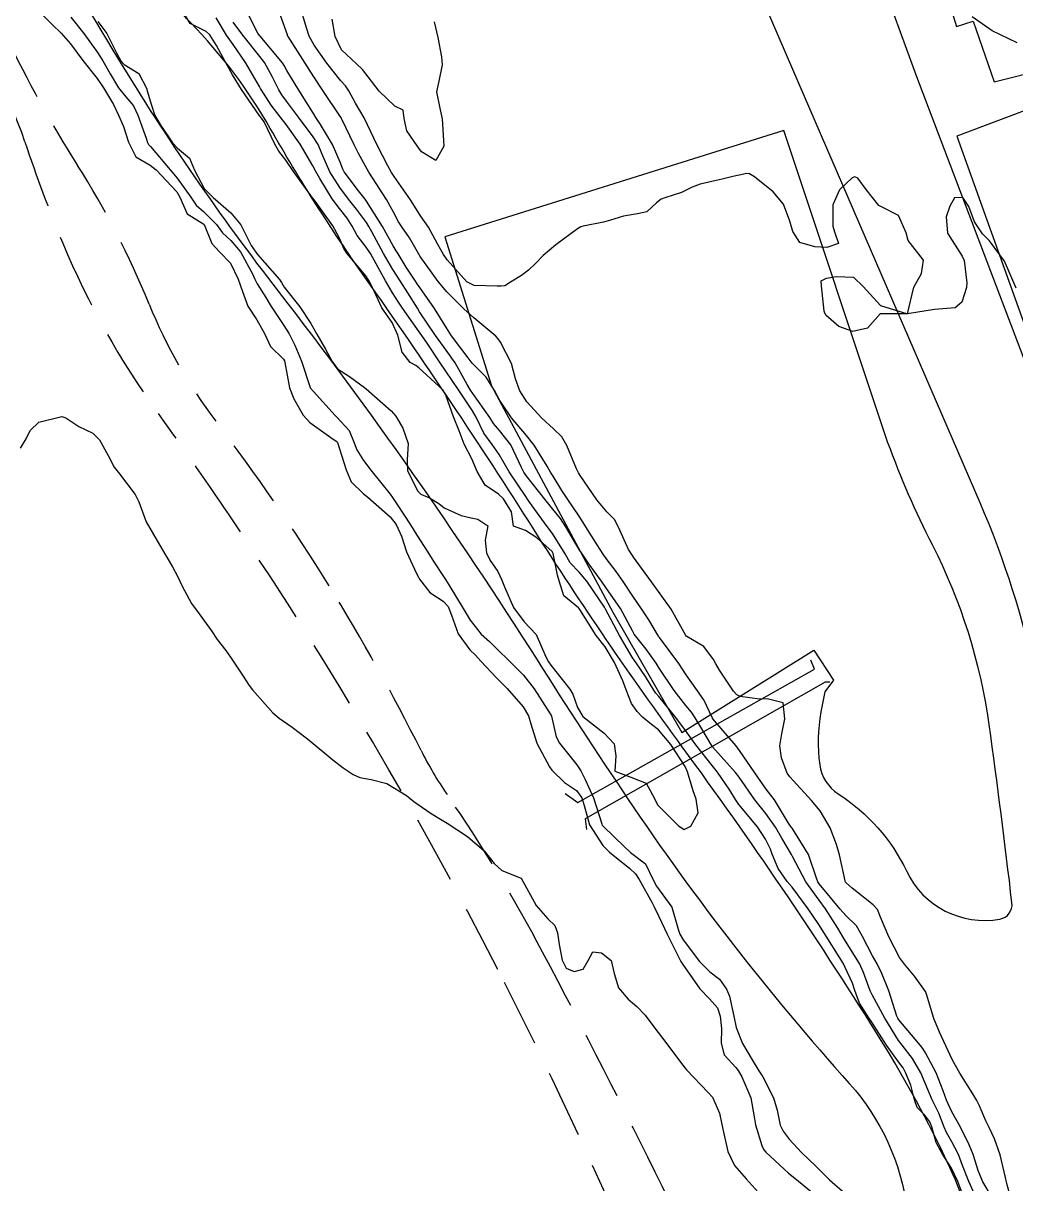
# Model space of a CAD drawing. Header units: metres. Extents: x 298520 to 308411, y 7433745 to 7450750.
# Drawn here: x 300462.7 to 300536, y 7445654.8 to 7445740.5 of the extents above; entities that cross this region are included whole.
import ezdxf

# ---------------------------------------------------------------- set-up
doc = ezdxf.new("R2010")
doc.units = ezdxf.units.M
doc.header["$LTSCALE"] = 10
doc.linetypes.add('DASHED', pattern=[0.75, 0.5, -0.25])
for name, color, linetype in [('Area Verde e Lazer', 94, 'Continuous'), ('Curvas de Nivel 1m', 11, 'Continuous'), ('Curvas de Nivel 5m', 15, 'Continuous'), ('Edificações', 30, 'Continuous'), ('Hidrografia', 140, 'Continuous'), ('Pontes e viadutos', 190, 'Continuous'), ('Vias Primárias', 230, 'Continuous'), ('Vias Secundárias', 230, 'DASHED')]:
    doc.layers.add(name, color=color, linetype=linetype)

msp = doc.modelspace()

# ---------------------------------------------------------------- linework, layer by layer
at = {"layer": 'Area Verde e Lazer'}
msp.add_lwpolyline([(300521.868, 7445691.175), (300521.594, 7445689.682, 0.07935), (300521.502, 7445685.781, 0.219596), (300522.87, 7445683.634, -0.139349), (300527.924, 7445677.903, 0.338533), (300534.804, 7445674.389, 0.395483), (300535.691, 7445675.588, 0.005507), (300534.007, 7445688.745, 0.083701), (300529.823, 7445702.02, -0.030838), (300526.54, 7445709.561), (300518.847, 7445732.616), (300493.83, 7445724.761), (300497.284, 7445713.755), (300506.233, 7445697.047), (300511.32, 7445688.159), (300521.07, 7445694.255), (300522.51, 7445692.02)], format="xyb", close=True, dxfattribs=at)
at = {"layer": 'Curvas de Nivel 1m', "flags": 128}
for points, elevation in [([(300468.222, 7445740.68), (300468.892, 7445739.773), (300469.606, 7445738.352), (300469.934, 7445737.762), (300470.18, 7445737.499), (300471.251, 7445736.821), (300471.809, 7445735.735), (300471.891, 7445735.465), (300472.151, 7445734.554), (300472.426, 7445733.727), (300472.866, 7445732.989), (300473.736, 7445731.714), (300474.109, 7445731.326), (300474.983, 7445730.578), (300475.367, 7445729.691), (300476.073, 7445728.348), (300476.74, 7445727.673), (300478.052, 7445726.538), (300478.777, 7445725.653), (300479.552, 7445724.12), (300479.89, 7445723.641), (300480.02, 7445723.472), (300481.628, 7445721.615), (300481.775, 7445721.398), (300481.987, 7445721.054), (300483.133, 7445719.598), (300483.955, 7445718.376), (300484.399, 7445717.585), (300485.039, 7445716.472), (300485.528, 7445715.574), (300485.917, 7445715.017), (300486.806, 7445714.451), (300487.904, 7445713.638), (300488.017, 7445713.539), (300489.879, 7445711.921), (300490.215, 7445711.517), (300490.738, 7445710.638), (300491.13, 7445709.507), (300491.048, 7445708.295), (300491.075, 7445707.507), (300491.808, 7445706.005), (300492.064, 7445705.755), (300492.703, 7445705.487), (300493.4, 7445705.077), (300493.796, 7445704.762), (300495.048, 7445704.2), (300495.789, 7445704.026), (300496.267, 7445703.922), (300496.998, 7445703.432), (300496.822, 7445702.379), (300496.906, 7445701.433), (300497.186, 7445700.867), (300497.739, 7445700.063), (300498.052, 7445699.417), (300498.23, 7445698.913), (300498.896, 7445697.408), (300499.697, 7445696.338), (300500.57, 7445695.391), (300501.285, 7445693.765), (300501.495, 7445693.382), (300501.659, 7445693.14), (300503.071, 7445691.358), (300503.274, 7445691), (300503.62, 7445690.017), (300504.016, 7445689.346), (300505.601, 7445688.127), (300506.32, 7445687.323), (300506.449, 7445686.452), (300506.382, 7445685.322), (300507.559, 7445684.879), (300508.695, 7445684.433), (300509.312, 7445683.283), (300509.536, 7445682.828), (300511.075, 7445681.264), (300511.51, 7445680.991), (300511.991, 7445681.253), (300512.537, 7445682.236), (300512.391, 7445683.247), (300512.153, 7445683.855), (300511.745, 7445685.257), (300511.569, 7445685.651), (300510.511, 7445687.271), (300509.604, 7445688.358), (300509.075, 7445688.756), (300508.433, 7445689.298), (300508.032, 7445689.718), (300507.623, 7445690.316), (300507.226, 7445691.314), (300506.969, 7445691.991), (300506.364, 7445693.323), (300505.674, 7445694.48), (300505.011, 7445695.337), (300503.799, 7445697.252), (300503.731, 7445697.35), (300503.703, 7445697.377), (300502.615, 7445698.26), (300502.269, 7445699.372), (300502.156, 7445699.792), (300501.829, 7445701.379), (300501.755, 7445701.531), (300500.622, 7445702.539), (300499.778, 7445703.074), (300498.898, 7445703.409), (300498.751, 7445704.452), (300498.158, 7445705.416), (300497.806, 7445705.763), (300496.804, 7445706.426), (300496.217, 7445707.444), (300495.837, 7445708.381), (300495.273, 7445709.456), (300494.886, 7445710.437), (300494.464, 7445711.464), (300493.897, 7445713.069), (300493.688, 7445713.472), (300491.919, 7445715.083), (300491.685, 7445715.258), (300491.272, 7445715.5), (300490.675, 7445716.253), (300490.361, 7445717.514), (300489.957, 7445718.453), (300489.186, 7445719.528), (300488.497, 7445721.025), (300488.233, 7445721.538), (300487.998, 7445721.887), (300486.595, 7445723.561), (300486.376, 7445723.915), (300486.034, 7445724.719), (300485.571, 7445725.575), (300484.334, 7445727.314), (300484.113, 7445727.589), (300484.064, 7445727.65), (300482.662, 7445729.604), (300482.101, 7445730.425), (300481.581, 7445731.092), (300481.299, 7445731.622), (300480.51, 7445733.262), (300480.232, 7445733.639), (300480.193, 7445733.689), (300480.144, 7445733.759), (300478.818, 7445735.653), (300478.174, 7445736.727), (300477.649, 7445737.665), (300476.979, 7445738.895), (300476.484, 7445739.677), (300476.215, 7445739.935), (300475.05, 7445740.526), (300474.324, 7445741.709)], 666), ([(300534.163, 7445653.956), (300533.549, 7445654.995), (300533.214, 7445655.738), (300532.817, 7445657.004), (300532.525, 7445657.722), (300531.882, 7445659.014), (300531.264, 7445660.159), (300530.979, 7445660.734), (300530.854, 7445661.024), (300530.603, 7445661.707), (300530.107, 7445663.032), (300529.318, 7445664.509), (300529.108, 7445664.831), (300528.947, 7445665.046), (300527.351, 7445666.947), (300527.266, 7445667.071), (300527.197, 7445667.229), (300526.61, 7445669.078), (300526.096, 7445670.373), (300525.743, 7445671.086), (300525.402, 7445671.671), (300524.657, 7445673.101), (300524.207, 7445673.884), (300523.438, 7445674.654), (300523, 7445675.124), (300521.471, 7445676.997), (300521.367, 7445677.141), (300521.285, 7445677.332), (300520.663, 7445679.148), (300519.512, 7445681.022), (300519.459, 7445681.107), (300519.423, 7445681.161), (300519.208, 7445681.474), (300518.169, 7445683.181), (300517.906, 7445683.545), (300517.551, 7445683.986), (300516.713, 7445685.198), (300515.587, 7445686.843), (300515.301, 7445687.213), (300513.612, 7445689.177), (300513.589, 7445689.207), (300513.58, 7445689.231), (300512.955, 7445690.569), (300512.478, 7445691.247), (300511.65, 7445692.418), (300511.111, 7445693.266), (300509.682, 7445695.178), (300509.635, 7445695.234), (300509.608, 7445695.281), (300508.883, 7445696.481), (300508.359, 7445697.3), (300507.717, 7445698.23), (300506.994, 7445699.311), (300506.485, 7445700.063), (300505.75, 7445701.014), (300505.517, 7445701.332), (300505.069, 7445702.031), (300504.24, 7445703.345), (300503.79, 7445704.07), (300503.281, 7445704.841), (300502.911, 7445705.363), (300502.473, 7445706.034), (300501.82, 7445707.095), (300501.644, 7445707.382), (300501.392, 7445707.821), (300500.422, 7445709.394), (300499.86, 7445710.091), (300498.746, 7445711.411), (300497.892, 7445712.69), (300497.5, 7445713.426), (300496.882, 7445714.404), (300495.922, 7445715.366), (300495.847, 7445715.451), (300495.554, 7445715.826), (300494.337, 7445717.466), (300493.952, 7445718.057), (300493.083, 7445719.479), (300491.988, 7445721.025), (300491.8, 7445721.302), (300491.674, 7445721.495), (300490.985, 7445722.529), (300490.381, 7445723.515), (300490.244, 7445723.736), (300490.029, 7445724.094), (300489.229, 7445725.528), (300488.061, 7445727.395), (300488.001, 7445727.48), (300487.952, 7445727.542), (300487.464, 7445728.157), (300486.417, 7445729.565), (300486.298, 7445729.77), (300486.1, 7445730.276), (300485.544, 7445731.576), (300484.664, 7445733.056), (300484.318, 7445733.588), (300484.146, 7445733.873), (300483.062, 7445735.601), (300482.177, 7445737.05), (300481.981, 7445737.413), (300481.848, 7445737.615), (300480.212, 7445739.581), (300480.164, 7445739.64), (300480.041, 7445739.816), (300479.087, 7445741.651)], 669), ([(300535.993, 7445720.97), (300535.144, 7445722.979), (300534.035, 7445724.463), (300533.508, 7445724.998), (300532.921, 7445725.877), (300532.498, 7445727.013), (300532.073, 7445727.669), (300531.458, 7445727.64), (300531.097, 7445727.03), (300530.842, 7445726.245), (300530.94, 7445725.031), (300532.018, 7445723.349), (300532.16, 7445723.018), (300532.352, 7445721.37), (300532.333, 7445721.015), (300531.982, 7445719.936), (300531.488, 7445719.515), (300529.976, 7445719.39), (300527.973, 7445719.07), (300525.973, 7445719.09), (300525.023, 7445718.033), (300523.953, 7445717.778), (300522.925, 7445718.158), (300521.97, 7445718.954), (300521.876, 7445719.141), (300521.842, 7445719.273), (300521.629, 7445721.144), (300521.618, 7445721.523), (300521.999, 7445721.704), (300522.712, 7445721.841), (300524, 7445721.792), (300524.698, 7445721.103), (300525.979, 7445719.697), (300527.973, 7445719.07), (300528.451, 7445721.063), (300529.003, 7445722.055), (300529.15, 7445723.053), (300528.034, 7445724.504), (300527.875, 7445725.072), (300527.326, 7445726.341), (300526.062, 7445726.98), (300525.872, 7445727.092), (300524.924, 7445728.258), (300524.308, 7445729.108), (300524.094, 7445729.21), (300523.889, 7445729.113), (300522.972, 7445728.234), (300522.48, 7445727.134), (300522.472, 7445725.558), (300522.605, 7445725.132), (300522.885, 7445724.272), (300522.026, 7445723.986), (300521.152, 7445724.023), (300520.031, 7445724.347), (300519.525, 7445725.165), (300519.289, 7445725.929), (300518.826, 7445727.172), (300518.076, 7445728.084), (300516.693, 7445729.201), (300516.313, 7445729.425), (300516.095, 7445729.445), (300515.899, 7445729.407), (300515.078, 7445729.22), (300514.301, 7445729.017), (300514.089, 7445728.966), (300512.672, 7445728.663), (300512.081, 7445728.441), (300511.29, 7445728.052), (300510.068, 7445727.645), (300509.802, 7445727.548), (300509.463, 7445727.286), (300508.732, 7445726.617), (300508.055, 7445726.46), (300507.032, 7445726.295), (300506.05, 7445725.989), (300505.535, 7445725.848), (300504.045, 7445725.566), (300503.883, 7445725.513), (300503.637, 7445725.354), (300502.031, 7445724.165), (300501.097, 7445723.389), (300500.566, 7445722.843), (300500.006, 7445722.299), (300499.483, 7445721.923), (300498.68, 7445721.413), (300498.251, 7445721.157), (300497.99, 7445721.126), (300497.695, 7445721.129), (300495.99, 7445721.164), (300495.455, 7445721.455), (300494.017, 7445723.08), (300493.727, 7445723.473), (300493.311, 7445724.197), (300492.619, 7445725.484), (300492.051, 7445726.317), (300491.592, 7445727.031), (300491.3, 7445727.501), (300490.088, 7445729.221), (300489.894, 7445729.522), (300489.622, 7445730), (300488.842, 7445731.533), (300488.135, 7445733.035), (300487.875, 7445733.544), (300487.235, 7445734.635), (300486.739, 7445735.561), (300486.514, 7445735.913), (300486.17, 7445736.281), (300485.117, 7445737.581), (300484.203, 7445738.925), (300483.829, 7445739.594), (300483.614, 7445740.201), (300483.211, 7445741.6)], 671), ([(300464.226, 7445741.09), (300464.855, 7445740.456), (300465.522, 7445739.81), (300466.201, 7445739.017), (300467.107, 7445737.791), (300468.17, 7445736.45), (300468.648, 7445735.775), (300469.375, 7445734.544), (300469.75, 7445733.764), (300470.13, 7445732.921), (300470.493, 7445731.754), (300471.031, 7445730.675), (300472.096, 7445730.049), (300472.524, 7445729.726), (300474.068, 7445728.079), (300474.277, 7445727.707), (300474.81, 7445726.458), (300476.043, 7445725.7), (300476.062, 7445725.68), (300476.634, 7445724.286), (300477.212, 7445723.672), (300478.01, 7445722.827), (300478.577, 7445721.654), (300478.905, 7445720.729), (300479.297, 7445719.647), (300479.958, 7445718.636), (300480.526, 7445717.631), (300480.981, 7445716.671), (300481.924, 7445715.728), (300482.007, 7445715.609), (300482.038, 7445715.493), (300482.379, 7445713.605), (300482.686, 7445712.807), (300483.385, 7445711.595), (300483.868, 7445711.059), (300485.59, 7445709.838), (300485.854, 7445709.642), (300485.888, 7445709.605), (300485.903, 7445709.569), (300486.375, 7445708.099), (300486.552, 7445707.559), (300486.93, 7445706.669), (300487.806, 7445705.813), (300488.157, 7445705.536), (300489.789, 7445704.1), (300490.244, 7445703.515), (300490.626, 7445702.655), (300491.01, 7445701.507), (300491.737, 7445699.908), (300491.885, 7445699.648), (300491.965, 7445699.497), (300492.74, 7445698.501), (300493.717, 7445697.868), (300494.082, 7445697.466), (300494.331, 7445696.837), (300494.821, 7445695.459), (300495.671, 7445694.282), (300496.088, 7445693.864), (300496.496, 7445693.438), (300497.645, 7445692.202), (300498.425, 7445691.412), (300499.62, 7445690.059), (300500.007, 7445689.396), (300500.191, 7445688.81), (300500.628, 7445687.39), (300501.567, 7445685.626), (300501.734, 7445685.377), (300502.674, 7445684.483), (300503.548, 7445683.884), (300503.941, 7445683.346), (300504.11, 7445682.768), (300504.51, 7445681.34), (300505.498, 7445679.82), (300505.981, 7445679.325), (300507.481, 7445678.123), (300507.901, 7445677.727), (300508.174, 7445677.299), (300509.148, 7445675.584), (300509.287, 7445675.282), (300509.337, 7445675.177), (300509.44, 7445674.992), (300510.248, 7445673.272), (300511.105, 7445671.555), (300511.257, 7445671.261), (300511.391, 7445671.032), (300512.655, 7445669.247), (300513.366, 7445668.501), (300513.959, 7445667.831), (300514.166, 7445667.228), (300514.247, 7445666.319), (300514.237, 7445665.226), (300514.443, 7445664.352), (300515.305, 7445663.428), (300515.489, 7445663.208), (300515.754, 7445662.747), (300516.412, 7445661.199), (300516.665, 7445659.79), (300516.753, 7445659.195), (300517.238, 7445657.669), (300517.389, 7445657.342), (300517.513, 7445657.186), (300519.21, 7445655.626), (300519.782, 7445655.154), (300521.192, 7445654)], 668), ([(300466.225, 7445740.984), (300467.191, 7445739.79), (300468.192, 7445738.392), (300468.585, 7445737.776), (300469.136, 7445736.807), (300469.755, 7445735.764), (300470.158, 7445735.253), (300470.85, 7445734.449), (300471.179, 7445733.744), (300471.795, 7445732.058), (300471.899, 7445731.733), (300471.972, 7445731.592), (300472.11, 7445731.441), (300473.566, 7445729.715), (300474.084, 7445729.109), (300475.097, 7445727.694), (300475.48, 7445727.112), (300476.052, 7445726.606), (300476.975, 7445725.671), (300477.433, 7445725.065), (300478.031, 7445724.49), (300478.753, 7445723.653), (300479.655, 7445721.987), (300479.814, 7445721.642), (300479.989, 7445721.298), (300480.626, 7445720.277), (300481.016, 7445719.624), (300481.952, 7445718.23), (300482.35, 7445717.606), (300482.77, 7445716.767), (300483.251, 7445715.597), (300483.903, 7445713.646), (300483.932, 7445713.59), (300484.135, 7445713.352), (300485.733, 7445711.571), (300485.872, 7445711.445), (300486.775, 7445710.47), (300487.153, 7445709.55), (300487.335, 7445709.034), (300487.833, 7445708.239), (300488.384, 7445707.534), (300489.805, 7445705.758), (300489.974, 7445705.518), (300490.323, 7445704.99), (300491.295, 7445703.505), (300491.771, 7445702.734), (300492.572, 7445701.488), (300493.035, 7445700.77), (300493.735, 7445699.691), (300493.875, 7445699.469), (300494.128, 7445699.067), (300495.113, 7445697.456), (300495.698, 7445696.458), (300496.527, 7445695.437), (300497.135, 7445694.885), (300497.672, 7445694.35), (300498.64, 7445693.41), (300499.648, 7445692.408), (300500.431, 7445691.392), (300501.615, 7445689.549), (300501.684, 7445689.45), (300501.712, 7445689.379), (300502.06, 7445687.836), (300502.288, 7445687.37), (300503.569, 7445685.785), (300503.867, 7445685.347), (300504.199, 7445684.701), (300504.81, 7445683.337), (300505.415, 7445681.43), (300505.447, 7445681.331), (300505.512, 7445681.24), (300507.086, 7445679.725), (300507.493, 7445679.348), (300507.514, 7445679.331), (300507.543, 7445679.309), (300508.656, 7445678.464), (300509.212, 7445677.284), (300509.466, 7445676.819), (300510.579, 7445675.269), (300511.053, 7445673.638), (300511.176, 7445673.262), (300511.417, 7445672.86), (300512.634, 7445671.248), (300513.385, 7445670.484), (300514.096, 7445669.946), (300514.634, 7445669.221), (300514.846, 7445668.696), (300515.17, 7445667.213), (300515.34, 7445666.38), (300515.815, 7445665.205), (300516.507, 7445664.002), (300517.017, 7445663.193), (300517.296, 7445662.75), (300518.095, 7445661.178), (300518.356, 7445660.266), (300518.585, 7445659.17), (300518.797, 7445658.715), (300519.243, 7445658.146), (300520.166, 7445657.151), (300521.218, 7445656.13), (300522.223, 7445655.13), (300523.195, 7445654.288)], 667), ([(300531.996, 7445654.211), (300531.688, 7445655.015), (300531.218, 7445656), (300530.57, 7445657.03), (300530.103, 7445657.898), (300529.78, 7445659.042), (300529.639, 7445659.427), (300529.261, 7445659.903), (300528.688, 7445660.47), (300528.499, 7445661.052), (300528.219, 7445662.126), (300527.845, 7445663.062), (300527.65, 7445663.409), (300527.311, 7445663.856), (300526.436, 7445665.079), (300525.348, 7445666.787), (300525.13, 7445667.093), (300524.426, 7445668.166), (300524.087, 7445669.109), (300523.914, 7445669.647), (300523.39, 7445670.806), (300523.225, 7445671.122), (300522.936, 7445671.589), (300521.971, 7445673.135), (300521.431, 7445673.998), (300520.657, 7445675.148), (300519.467, 7445676.735), (300519.101, 7445677.166), (300518.437, 7445678.13), (300518.004, 7445679.182), (300517.861, 7445679.549), (300517.504, 7445680.294), (300516.91, 7445681.196), (300515.538, 7445682.856), (300515.28, 7445683.213), (300514.866, 7445683.9), (300513.968, 7445685.226), (300513.57, 7445685.731), (300512.356, 7445687.249), (300512.039, 7445687.695), (300511.603, 7445688.318), (300510.883, 7445689.267), (300509.628, 7445690.827), (300509.414, 7445691.066), (300509.259, 7445691.286), (300508.647, 7445692.296), (300507.962, 7445693.306), (300507.835, 7445693.478), (300507.667, 7445693.724), (300506.728, 7445695.32), (300505.702, 7445697.269), (300505.671, 7445697.33), (300505.608, 7445697.427), (300504.318, 7445699.344), (300503.739, 7445700.003), (300503.092, 7445700.705), (300502.714, 7445701.366), (300501.775, 7445702.871), (300501.379, 7445703.384), (300500.292, 7445704.901), (300499.937, 7445705.399), (300499.805, 7445705.582), (300498.58, 7445707.412), (300497.842, 7445708.689), (300497.323, 7445709.428), (300496.704, 7445710.28), (300496.141, 7445711.446), (300495.88, 7445711.908), (300494.836, 7445713.461), (300493.917, 7445714.849), (300493.481, 7445715.474), (300492.572, 7445716.848), (300492.136, 7445717.488), (300491.947, 7445717.761), (300490.714, 7445719.509), (300490.419, 7445719.955), (300489.984, 7445720.64), (300489.445, 7445721.525), (300488.766, 7445722.778), (300488.355, 7445723.537), (300488.028, 7445724.012), (300487.362, 7445724.876), (300486.992, 7445725.556), (300486.633, 7445726.146), (300486.056, 7445726.859), (300485.516, 7445727.575), (300484.606, 7445729.064), (300484.314, 7445729.588), (300484.097, 7445730.004), (300483.168, 7445731.599), (300482.135, 7445733.057), (300481.689, 7445733.617), (300481.025, 7445734.5), (300480.286, 7445735.638), (300480.242, 7445735.717), (300480.165, 7445735.867), (300479.136, 7445737.65), (300478.203, 7445738.969), (300477.719, 7445739.665), (300476.966, 7445740.932)], 667), ([(300533.188, 7445653.48), (300532.501, 7445655.007), (300532.048, 7445656.184), (300531.737, 7445657.015), (300531.242, 7445657.937), (300530.851, 7445658.628), (300530.694, 7445659.028), (300530.286, 7445660.058), (300529.811, 7445661.035), (300529.292, 7445662.28), (300528.97, 7445663.045), (300528.35, 7445664.091), (300527.592, 7445665.066), (300527.328, 7445665.422), (300526.301, 7445667.081), (300525.37, 7445668.789), (300525.266, 7445668.986), (300525.22, 7445669.092), (300524.739, 7445670.453), (300524.429, 7445671.104), (300523.417, 7445672.75), (300523.187, 7445673.122), (300522.836, 7445673.719), (300521.94, 7445675.135), (300521.453, 7445675.779), (300520.474, 7445677.15), (300519.491, 7445679.013), (300519.444, 7445679.112), (300519.412, 7445679.161), (300518.696, 7445680.363), (300518.237, 7445681.179), (300517.528, 7445682.18), (300516.721, 7445683.198), (300515.559, 7445684.857), (300515.291, 7445685.213), (300513.591, 7445687.119), (300513.513, 7445687.231), (300512.796, 7445688.433), (300512.307, 7445689.25), (300512.032, 7445689.669), (300511.622, 7445690.166), (300510.762, 7445691.269), (300509.658, 7445692.921), (300509.424, 7445693.284), (300508.701, 7445694.322), (300507.908, 7445695.307), (300507.812, 7445695.436), (300507.687, 7445695.672), (300506.791, 7445697.319), (300505.726, 7445698.877), (300505.388, 7445699.333), (300504.457, 7445700.632), (300503.964, 7445701.348), (300503.758, 7445701.685), (300502.766, 7445703.365), (300502.375, 7445703.957), (300501.796, 7445704.662), (300501.206, 7445705.386), (300499.821, 7445707.161), (300499.658, 7445707.402), (300499.501, 7445707.73), (300498.702, 7445709.412), (300497.863, 7445710.476), (300497.437, 7445710.994), (300497.146, 7445711.431), (300495.899, 7445713.203), (300495.727, 7445713.452), (300495.489, 7445713.873), (300494.591, 7445715.463), (300493.932, 7445716.395), (300493.14, 7445717.478), (300491.969, 7445719.237), (300491.809, 7445719.492), (300491.105, 7445720.624), (300490.542, 7445721.512), (300490.005, 7445722.347), (300489.311, 7445723.527), (300488.436, 7445725.139), (300488.22, 7445725.538), (300488.046, 7445725.814), (300487.31, 7445726.806), (300486.718, 7445727.56), (300486.075, 7445728.401), (300485.356, 7445729.577), (300484.76, 7445730.93), (300484.478, 7445731.586), (300484.121, 7445732.158), (300483.033, 7445733.601), (300482.155, 7445734.786), (300481.807, 7445735.263), (300481.586, 7445735.619), (300481.107, 7445736.561), (300480.514, 7445737.635), (300480.19, 7445738.082), (300478.928, 7445739.653), (300478.222, 7445740.615)], 668), ([(300493.056, 7445740.651), (300493.323, 7445739.479), (300493.596, 7445738.072), (300493.635, 7445737.475), (300493.393, 7445736.256), (300493.23, 7445735.479), (300493.482, 7445734.144), (300493.648, 7445733.475), (300493.747, 7445731.845), (300493.755, 7445731.474), (300493.175, 7445730.407), (300492.109, 7445731.054), (300491.928, 7445731.309), (300491.802, 7445731.495), (300491.031, 7445732.605), (300490.838, 7445733.51), (300490.755, 7445734.117), (300490.152, 7445734.429), (300488.987, 7445735.532), (300488.173, 7445736.586), (300487.763, 7445737.13), (300487.323, 7445737.553), (300486.198, 7445738.576), (300485.751, 7445739.567), (300485.508, 7445740.853)], 672), ([(300536.071, 7445739.106), (300534.218, 7445739.982), (300532.746, 7445741.012)], 672), ([(300462.524, 7445709.165), (300462.945, 7445709.839), (300463.222, 7445710.474), (300463.865, 7445711.078), (300465.57, 7445711.504), (300465.869, 7445711.397), (300466.833, 7445710.766), (300467.858, 7445710.264), (300468.359, 7445709.775), (300468.995, 7445708.615), (300469.439, 7445707.764), (300469.825, 7445707.257), (300470.982, 7445705.742), (300471.252, 7445705.193), (300471.783, 7445703.73), (300472.954, 7445701.718), (300473.74, 7445700.401), (300474.108, 7445699.706), (300474.451, 7445698.978), (300475.128, 7445697.696), (300475.702, 7445696.931), (300476.621, 7445695.676), (300477.037, 7445695.03), (300477.668, 7445694.214), (300478.075, 7445693.656), (300478.895, 7445692.396), (300479.384, 7445691.642), (300479.63, 7445691.305), (300481.146, 7445689.625), (300481.609, 7445689.224), (300482.561, 7445688.564), (300483.595, 7445687.773), (300483.813, 7445687.588), (300485.571, 7445686.139), (300486.334, 7445685.558), (300487.07, 7445685.059), (300487.556, 7445684.845), (300488.388, 7445684.699), (300489.552, 7445684.392), (300491.002, 7445683.505), (300491.537, 7445683.082), (300492.826, 7445682.178), (300493.517, 7445681.758), (300494.014, 7445681.465), (300495.503, 7445680.493), (300496.746, 7445679.437), (300497.484, 7445678.493), (300498.03, 7445677.973), (300499.473, 7445677.4), (300500.582, 7445675.389), (300501.433, 7445674.408), (300501.962, 7445673.906), (300502.16, 7445673.369), (300502.276, 7445672.501), (300502.504, 7445671.363), (300502.792, 7445670.764), (300503.385, 7445670.508), (300504.039, 7445670.691), (300504.402, 7445671.34), (300504.768, 7445671.971), (300505.401, 7445671.893), (300506.108, 7445671.323), (300506.342, 7445670.362), (300506.664, 7445669.317), (300507.365, 7445668.483), (300507.996, 7445667.938), (300508.619, 7445667.291), (300509.339, 7445666.331), (300510.15, 7445665.272), (300511.307, 7445663.716), (300511.674, 7445663.256), (300513.278, 7445661.581), (300513.59, 7445661.235), (300514.099, 7445660.065), (300514.29, 7445659.224), (300514.45, 7445658.427), (300514.719, 7445657.218), (300515.217, 7445656.179), (300516.07, 7445655.201), (300517.191, 7445653.987)], 669)]:
    msp.add_lwpolyline(points, dxfattribs=dict(at, elevation=elevation))
at = {"layer": 'Curvas de Nivel 5m', "elevation": 670, "flags": 128}
msp.add_lwpolyline([(300535.817, 7445652.964), (300535.312, 7445654.859), (300535.281, 7445654.969), (300535.208, 7445655.307), (300534.827, 7445656.976), (300534.413, 7445658.151), (300533.999, 7445658.989), (300533.764, 7445659.499), (300533.269, 7445660.646), (300533.087, 7445661.002), (300532.79, 7445661.495), (300531.836, 7445663.015), (300531.312, 7445663.968), (300530.807, 7445665.025), (300530.332, 7445666.037), (300529.933, 7445667.034), (300529.371, 7445668.846), (300529.324, 7445668.993), (300529.304, 7445669.041), (300528.494, 7445670.163), (300527.751, 7445671.065), (300527.4, 7445671.56), (300526.596, 7445673.078), (300525.993, 7445674.529), (300525.756, 7445675.087), (300525.448, 7445675.449), (300523.901, 7445676.679), (300523.472, 7445677.044), (300523.417, 7445677.121), (300523.385, 7445677.21), (300522.965, 7445679.125), (300522.745, 7445679.883), (300522.267, 7445681.132), (300521.531, 7445682.37), (300520.89, 7445683.147), (300519.557, 7445684.591), (300519.292, 7445684.895), (300519.11, 7445685.167), (300518.691, 7445686.29), (300518.564, 7445687.175), (300518.703, 7445688.066), (300518.921, 7445689.17), (300518.796, 7445690.344), (300517.628, 7445690.65), (300517.066, 7445690.634), (300515.629, 7445690.815), (300515.375, 7445690.958), (300515.147, 7445691.215), (300514.107, 7445692.775), (300513.826, 7445693.228), (300513.666, 7445693.554), (300512.949, 7445694.515), (300511.683, 7445695.243), (300511.662, 7445695.26), (300511.625, 7445695.319), (300510.539, 7445697.272), (300509.72, 7445698.416), (300509.082, 7445699.287), (300507.751, 7445701.122), (300507.679, 7445701.228), (300507.627, 7445701.302), (300507.392, 7445701.672), (300506.648, 7445703.317), (300506.355, 7445703.888), (300505.794, 7445704.451), (300505.049, 7445705.338), (300503.821, 7445707.146), (300503.746, 7445707.275), (300503.699, 7445707.352), (300503.55, 7445707.631), (300502.844, 7445709.365), (300502.48, 7445709.991), (300501.865, 7445710.578), (300500.995, 7445711.389), (300499.891, 7445712.595), (300499.361, 7445713.405), (300499.044, 7445714.276), (300498.749, 7445715.412), (300497.939, 7445716.988), (300497.76, 7445717.242), (300497.587, 7445717.425), (300495.963, 7445718.793), (300495.233, 7445719.457), (300493.985, 7445720.703), (300493.338, 7445721.477), (300492.02, 7445723.307), (300491.91, 7445723.492), (300491.225, 7445724.693), (300490.656, 7445725.511), (300490.415, 7445725.883), (300490.054, 7445726.592), (300489.542, 7445727.525), (300488.5, 7445729.123), (300488.222, 7445729.539), (300488.095, 7445729.754), (300487.471, 7445730.914), (300487.154, 7445731.554), (300486.207, 7445733.504), (300486.176, 7445733.57), (300486.164, 7445733.59), (300486.143, 7445733.623), (300484.836, 7445735.583), (300484.173, 7445736.588), (300483.523, 7445737.597), (300482.269, 7445739.553), (300482.234, 7445739.61), (300482.214, 7445739.673), (300481.711, 7445741.101)], dxfattribs=at)
at = {"layer": 'Edificações'}
for points in [[(300540.787, 7445766.563), (300531.724, 7445768.03), (300534.337, 7445755.38), (300527.149, 7445754.017), (300528.845, 7445749.185), (300531.609, 7445740.312), (300532.82, 7445740.689), (300534.375, 7445736.209), (300545.91, 7445739.114)], [(300543.331, 7445736.597), (300531.622, 7445732.192), (300537.668, 7445715.306)]]:
    msp.add_lwpolyline(points, dxfattribs=at)
at = {"layer": 'Hidrografia'}
for points in [[(300455.898, 7445874.946, -0.049895), (300455.36, 7445861.447, 0.002343), (300450.819, 7445827.968, 0.034785), (300450.578, 7445823.995, -0.164419), (300448.765, 7445818.469, 0.121698), (300447.036, 7445814.387, -0.082463), (300444.771, 7445807.619, 0.123128), (300444.122, 7445804.997, -0.023289), (300443.73, 7445796.118, 0.106858), (300444.586, 7445789.15, -0.019759), (300447.05, 7445781.059, 0.087298), (300448.88, 7445777.071, -0.068579), (300453.229, 7445768.455, 0.061061), (300459.335, 7445755.895, -0.027091), (300463.404, 7445748.972, 0.014058), (300469.671, 7445737.99, 0.028091), (300481.536, 7445720.753, -0.023548), (300500.639, 7445693.532, 0.006693), (300507.32, 7445683.296, 0.034722), (300523.708, 7445662.225, -0.151744), (300527.946, 7445652.964, 0.0855)], [(300533.221, 7445649.797, 0.055178), (300530.717, 7445656.892, 0.027464), (300525.697, 7445665.982, 0.018377), (300511.355, 7445687.117, -0.017025), (300500.425, 7445703.132, 0.01257), (300487.94, 7445721.78, -0.024591), (300480.956, 7445732.773, 0.064809), (300475.057, 7445740.594, -0.088069), (300473.228, 7445743.267, 0.071936), (300471.229, 7445746.401), (300468.169, 7445749.95), (300461.702, 7445763.331, -0.003909), (300455.706, 7445775.987, 0.061161), (300451.7, 7445782.422, -0.052765), (300451.249, 7445783.121, -0.144735), (300449.488, 7445792.769, 0.02), (300450.16, 7445802.809, -0.051648), (300451.309, 7445811.587, -0.058649), (300452.808, 7445815.689, -0.001926), (300456.095, 7445822.136, 0.088121), (300458.143, 7445828.766, 0.017727), (300459.059, 7445839.113, -0.023822), (300462.63, 7445874.526, 0.05637)]]:
    msp.add_lwpolyline(points, format="xyb", dxfattribs=at)
at = {"layer": 'Pontes e viadutos'}
for points in [[(300502.71, 7445683.672), (300503.655, 7445683), (300521.11, 7445692.849), (300520.841, 7445693.505)], [(300522.247, 7445691.889), (300521.9, 7445691.88), (300504.19, 7445681.787), (300504.295, 7445681.008)]]:
    msp.add_lwpolyline(points, dxfattribs=at)
at = {"layer": 'Vias Primárias'}
msp.add_lwpolyline([(300523.701, 7445749.95), (300525.765, 7445744.511), (300528.655, 7445736.602), (300540.621, 7445705.068, -0.029241), (300541.267, 7445703.114, 0.296529), (300541.678, 7445702.743), (300541.823, 7445702.72), (300561.45, 7445699.618, 0.445254), (300564.393, 7445702.003), (300570.571, 7445735.624), (300573.055, 7445749.673), (300574.74, 7445759.205, 0.438994), (300572.849, 7445762.168), (300548.224, 7445766.533), (300518.038, 7445772.192, 0.564591), (300516.043, 7445769.582), (300520.069, 7445759.364)], format="xyb", close=True, dxfattribs=at)
msp.add_lwpolyline([(300513.977, 7445749.95), (300519.968, 7445736.071), (300533.315, 7445705.156, -0.050267), (300537.458, 7445692.09, -0.020038), (300539.123, 7445682.186), (300541.352, 7445669.035), (300542.337, 7445663.931), (300543.949, 7445655.325), (300547.272, 7445633.474, -0.082734), (300547.224, 7445630.07, 0.013446), (300546.1, 7445622.751), (300541.665, 7445597.124, -0.185976), (300537.148, 7445589.574, -0.293499), (300535.566, 7445589.426), (300530.296, 7445591.18), (300518.441, 7445594.389, -0.38413), (300517.157, 7445596.38, -0.10283), (300519.093, 7445601.44, 0.14486), (300522.457, 7445613.017, -0.029871), (300522.867, 7445620.501, 0.173176), (300521.115, 7445628.035, 0.011944), (300519.752, 7445630.048, -1.940661)], format="xyb", dxfattribs=at)
at = {"layer": 'Vias Secundárias'}
for points in [[(300519.752, 7445630.048, 0.03728), (300509.891, 7445654.616, 0.007732), (300501.054, 7445671.941, 0.028709), (300494.002, 7445683.587, -0.034313), (300492.077, 7445686.848, 0.022249), (300485.293, 7445698.998, 0.02438), (300476.929, 7445711.159, -0.066975), (300472.009, 7445719.802, 0.046118), (300466.73, 7445730.045, -0.031771), (300461.458, 7445739.592, 0.002518), (300459.09, 7445744.545), (300456.836, 7445749.198), (300453.328, 7445756.162, -0.044659), (300450.997, 7445762.044, 0.086523), (300445.873, 7445772.369, 0.04074), (300439.449, 7445779.772, 0.100074), (300431.727, 7445784.778, 0.077), (300427.327, 7445785.771)], [(300515.164, 7445630.94), (300512.511, 7445637.769, 0.025637), (300497.744, 7445670.671, 0.029696), (300478.263, 7445703.732, 0.008733), (300472.694, 7445711.711, -0.058), (300465.643, 7445724.289, -0.018605), (300462.844, 7445731.775, 0.092707), (300457.24, 7445741.9, -0.033724), (300452.043, 7445749.132, -0.10542), (300449.148, 7445755.835, 0.002829), (300448.317, 7445761.792, 0.121278), (300447.226, 7445764.48, -0.006086), (300441.941, 7445771.966, 0.156875), (300434.919, 7445777.381), (300427.865, 7445779.922)]]:
    msp.add_lwpolyline(points, format="xyb", dxfattribs=at)

doc.saveas('drawing.dxf')
